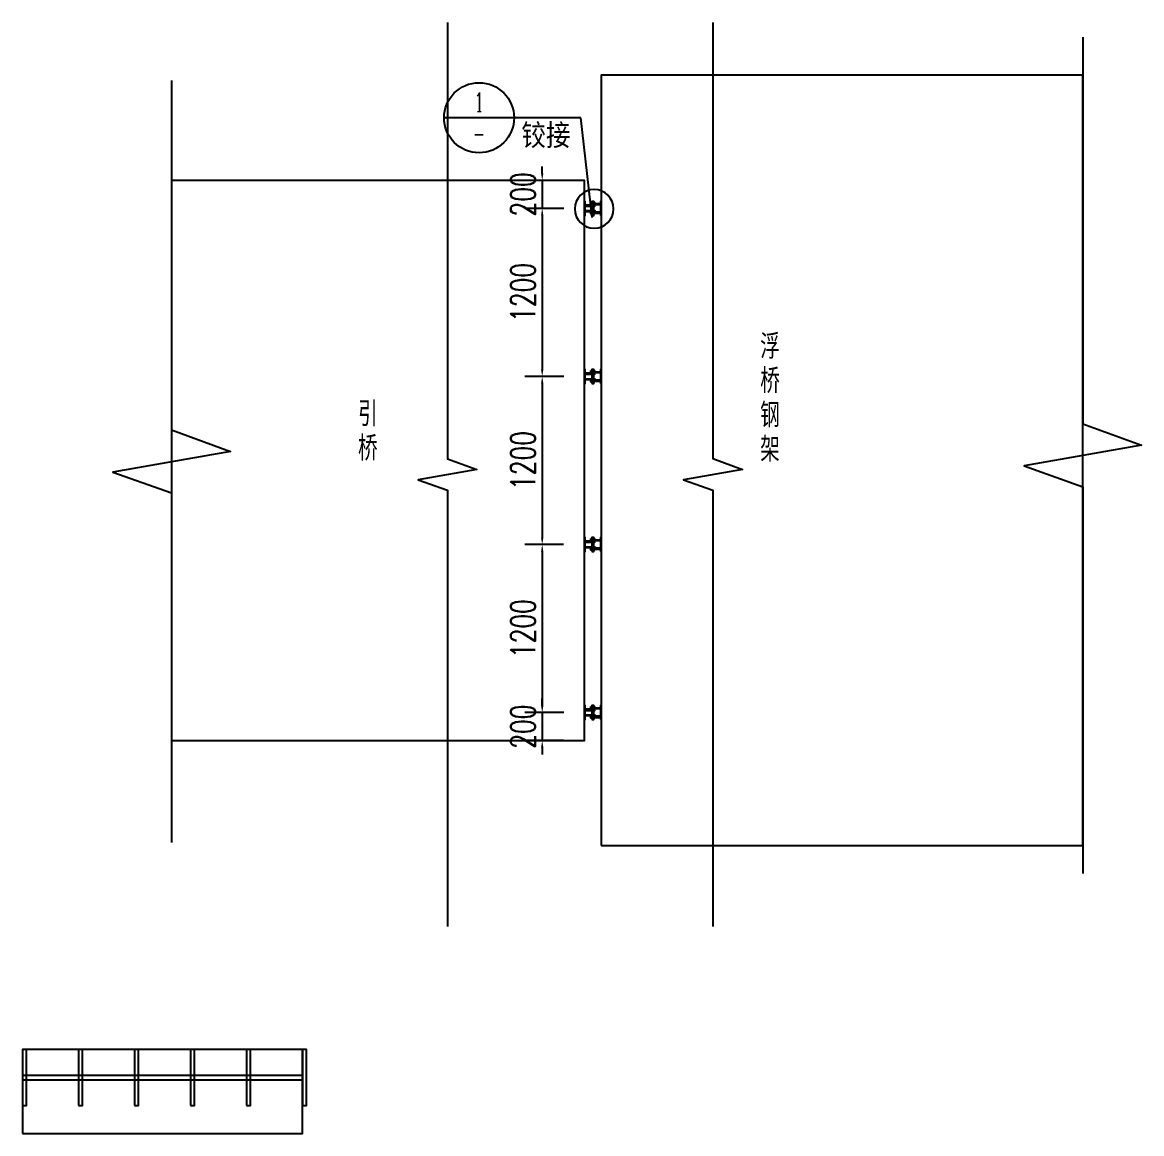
# Model space of a CAD drawing. Header units: millimetres. Extents: x -1471591 to 944464, y -468930 to 547002.
# Drawn here: x -591367 to -583372, y 153722 to 161655 of the extents above; entities that cross this region are included whole.
import ezdxf
from ezdxf.enums import TextEntityAlignment as Align

# ---------------------------------------------------------------- set-up
doc = ezdxf.new("R2010")
doc.units = ezdxf.units.MM
doc.header["$LTSCALE"] = 10
doc.header["$PDMODE"] = 35
for name, color, linetype in [('DIM_IDEN', 3, 'Continuous'), ('DIM_SYMB', 3, 'Continuous'), ('PUB_TEXT', 7, 'Continuous'), ('W-ALUMINUM_FRAME铝架', 30, 'Continuous'), ('W-STEEL_FRAME钢架', 3, 'Continuous')]:
    doc.layers.add(name, color=color, linetype=linetype)
doc.styles.add('_TCH_DIM', font='SIMPLEX.shx', dxfattribs={"bigfont": 'hztxt.shx'})
doc.styles.add('_TCH_LABEL', font='COMPLEX', dxfattribs={"bigfont": 'GBCBIG'})
doc.styles.get("Standard").update_dxf_attribs({"font": 'simplex.shx', "width": 0.8, "bigfont": 'hztxt.shx'})
doc.styles.add('STANDARD_T3', font='simplex.shx', dxfattribs={"width": 0.7, "bigfont": 'hztxt.shx'})
doc.dimstyles.new('W&&50', dxfattribs={"dimtxt": 175, "dimasz": 50, "dimexe": 125, "dimexo": 150, "dimgap": 50, "dimtad": 1, "dimdec": 0, "dimzin": 0, "dimdsep": 46, "dimtxsty": 'STANDARD_T3', "dimcen": 0.09, "dimclrd": 1, "dimclre": 1, "dimclrt": 7, "dimazin": 2, "dimtfac": 1, "dimtdec": 0, "dimtix": 1, "dimtmove": 2, "dimatfit": 3, "dimfxl": 0, "dimtolj": 1, "dimtzin": 0, "dimarcsym": 0})

# ---------------------------------------------------------------- blocks, each defined once
blk = doc.blocks.new('*U672')
at = {"layer": 'W-ALUMINUM_FRAME铝架'}
blk.add_lwpolyline([(-15, -200), (15, -200), (15, 200), (-15, 200)], close=True, dxfattribs=at)
blk = doc.blocks.new('*U673')
at = {"color": 0, "linetype": 'ByBlock', "lineweight": -2}
for p in [(0, 0), (400, 0), (800, 0), (1200, 0), (1600, 0), (2000, 0)]:
    blk.add_blockref('*U672', p, dxfattribs=at)
blk = doc.blocks.new('*D1912')
at = {"color": 1, "lineweight": -2, "transparency": 16777216}
for p, q in [((-587654, 160577.3), (-587654, 160627.3)), ((-587503, 160527.3), (-587779, 160527.3)), ((-587654, 160527.3), (-587654, 160327.3)), ((-587500.5, 160327.3), (-587779, 160327.3)), ((-587654, 160277.3), (-587654, 160227.3))]:
    blk.add_line(p, q, dxfattribs=at)
at = {"color": 1, "transparency": 16777216}
for points in [[(-587662.3, 160577.3), (-587645.7, 160577.3), (-587654, 160527.3)], [(-587662.3, 160277.3), (-587645.7, 160277.3), (-587654, 160327.3)]]:
    blk.add_solid(points, dxfattribs=at)
at = {"layer": 'Defpoints', "color": 0, "transparency": 16777216}
for p in [(-587353, 160527.3), (-587654, 160327.3), (-587350.5, 160327.3)]:
    blk.add_point(p, dxfattribs=at)
at = {"color": 7, "transparency": 16777216, "insert": (-587791.5, 160427.3), "char_height": 175, "attachment_point": 5, "rotation": 90, "style": 'STANDARD_T3'}
blk.add_mtext('\\A1;200', dxfattribs=at)
blk = doc.blocks.new('*D1913')
at = {"color": 1, "lineweight": -2, "transparency": 16777216}
for p, q in [((-587500.5, 160327.3), (-587779, 160327.3)), ((-587654, 160277.3), (-587654, 159177.3)), ((-587500.5, 159127.3), (-587779, 159127.3))]:
    blk.add_line(p, q, dxfattribs=at)
at = {"color": 1, "transparency": 16777216}
for points in [[(-587662.3, 160277.3), (-587645.7, 160277.3), (-587654, 160327.3)], [(-587662.3, 159177.3), (-587645.7, 159177.3), (-587654, 159127.3)]]:
    blk.add_solid(points, dxfattribs=at)
at = {"layer": 'Defpoints', "color": 0, "transparency": 16777216}
for p in [(-587350.5, 160327.3), (-587654, 159127.3), (-587350.5, 159127.3)]:
    blk.add_point(p, dxfattribs=at)
at = {"color": 7, "transparency": 16777216, "insert": (-587791.5, 159727.3), "char_height": 175, "attachment_point": 5, "rotation": 90, "style": 'STANDARD_T3'}
blk.add_mtext('\\A1;1200', dxfattribs=at)
blk = doc.blocks.new('*D1914')
at = {"color": 1, "lineweight": -2, "transparency": 16777216}
for p, q in [((-587500.5, 159127.3), (-587779, 159127.3)), ((-587654, 159077.3), (-587654, 157977.3)), ((-587503, 157927.3), (-587779, 157927.3))]:
    blk.add_line(p, q, dxfattribs=at)
at = {"color": 1, "transparency": 16777216}
for points in [[(-587662.3, 159077.3), (-587645.7, 159077.3), (-587654, 159127.3)], [(-587662.3, 157977.3), (-587645.7, 157977.3), (-587654, 157927.3)]]:
    blk.add_solid(points, dxfattribs=at)
at = {"layer": 'Defpoints', "color": 0, "transparency": 16777216}
for p in [(-587350.5, 159127.3), (-587654, 157927.3), (-587353, 157927.3)]:
    blk.add_point(p, dxfattribs=at)
at = {"color": 7, "transparency": 16777216, "insert": (-587791.5, 158527.3), "char_height": 175, "attachment_point": 5, "rotation": 90, "style": 'STANDARD_T3'}
blk.add_mtext('\\A1;1200', dxfattribs=at)
blk = doc.blocks.new('*D1915')
at = {"color": 1, "lineweight": -2, "transparency": 16777216}
for p, q in [((-587503, 157927.3), (-587779, 157927.3)), ((-587654, 157877.3), (-587654, 156777.3)), ((-587500.6, 156727.3), (-587779, 156727.3))]:
    blk.add_line(p, q, dxfattribs=at)
at = {"color": 1, "transparency": 16777216}
for points in [[(-587662.3, 157877.3), (-587645.7, 157877.3), (-587654, 157927.3)], [(-587662.3, 156777.3), (-587645.7, 156777.3), (-587654, 156727.3)]]:
    blk.add_solid(points, dxfattribs=at)
at = {"layer": 'Defpoints', "color": 0, "transparency": 16777216}
for p in [(-587353, 157927.3), (-587654, 156727.3), (-587350.6, 156727.3)]:
    blk.add_point(p, dxfattribs=at)
at = {"color": 7, "transparency": 16777216, "insert": (-587791.5, 157327.3), "char_height": 175, "attachment_point": 5, "rotation": 90, "style": 'STANDARD_T3'}
blk.add_mtext('\\A1;1200', dxfattribs=at)
blk = doc.blocks.new('*D1916')
at = {"color": 1, "lineweight": -2, "transparency": 16777216}
for p, q in [((-587654, 156777.3), (-587654, 156827.3)), ((-587500.6, 156727.3), (-587779, 156727.3)), ((-587654, 156727.3), (-587654, 156527.3)), ((-587503, 156527.3), (-587779, 156527.3)), ((-587654, 156477.3), (-587654, 156427.3))]:
    blk.add_line(p, q, dxfattribs=at)
at = {"color": 1, "transparency": 16777216}
for points in [[(-587662.3, 156777.3), (-587645.7, 156777.3), (-587654, 156727.3)], [(-587662.3, 156477.3), (-587645.7, 156477.3), (-587654, 156527.3)]]:
    blk.add_solid(points, dxfattribs=at)
at = {"layer": 'Defpoints', "color": 0, "transparency": 16777216}
for p in [(-587350.6, 156727.3), (-587654, 156527.3), (-587353, 156527.3)]:
    blk.add_point(p, dxfattribs=at)
at = {"color": 7, "transparency": 16777216, "insert": (-587791.5, 156627.3), "char_height": 175, "attachment_point": 5, "rotation": 90, "style": 'STANDARD_T3'}
blk.add_mtext('\\A1;200', dxfattribs=at)

msp = doc.modelspace()

# ---------------------------------------------------------------- linework, layer by layer
at = {"color": 4}
msp.add_lwpolyline([(-590301.1, 156527.3), (-587353, 156527.3), (-587353, 160527.3), (-590301.1, 160527.3)], close=True, dxfattribs=at)
for points in [[(-587353, 160277.3), (-587348, 160277.3), (-587348, 160377.3), (-587353, 160377.3)], [(-587300.2, 160277.2), (-587286.2, 160277.2), (-587286.2, 160377.2), (-587300.2, 160377.2)], [(-587238, 160277.3), (-587233, 160277.3), (-587233, 160377.3), (-587238, 160377.3)], [(-587348, 160343.3), (-587278, 160343.3), (-587278, 160351.3), (-587348, 160351.3)], [(-587348, 160311.3), (-587278, 160311.3), (-587278, 160303.3), (-587348, 160303.3)], [(-587238, 160353.3), (-587308, 160353.3), (-587308, 160361.3), (-587238, 160361.3)], [(-587238, 160301.3), (-587308, 160301.3), (-587308, 160293.3), (-587238, 160293.3)], [(-587307.3, 160370.9), (-587280.3, 160370.9), (-587280.3, 160368.8), (-587307.3, 160368.8)], [(-587284, 160361.3), (-587302, 160361.3), (-587302, 160353.3), (-587284, 160353.3)], [(-587302, 160351.3), (-587284, 160351.3), (-587284, 160343.3), (-587302, 160343.3)], [(-587302, 160303.3), (-587284, 160303.3), (-587284, 160311.3), (-587302, 160311.3)], [(-587284, 160293.3), (-587302, 160293.3), (-587302, 160301.3), (-587284, 160301.3)], [(-587306, 160289.9), (-587281.3, 160289.9), (-587281.3, 160288.3), (-587306, 160288.3)], [(-587353, 159077.3), (-587348, 159077.3), (-587348, 159177.3), (-587353, 159177.3)], [(-587300.2, 159077.2), (-587286.2, 159077.2), (-587286.2, 159177.2), (-587300.2, 159177.2)], [(-587238, 159077.3), (-587233, 159077.3), (-587233, 159177.3), (-587238, 159177.3)], [(-587348, 159143.3), (-587278, 159143.3), (-587278, 159151.3), (-587348, 159151.3)], [(-587348, 159111.3), (-587278, 159111.3), (-587278, 159103.3), (-587348, 159103.3)], [(-587238, 159153.3), (-587308, 159153.3), (-587308, 159161.3), (-587238, 159161.3)], [(-587238, 159101.3), (-587308, 159101.3), (-587308, 159093.3), (-587238, 159093.3)], [(-587307.3, 159170.9), (-587280.3, 159170.9), (-587280.3, 159168.8), (-587307.3, 159168.8)], [(-587284, 159161.3), (-587302, 159161.3), (-587302, 159153.3), (-587284, 159153.3)], [(-587302, 159151.3), (-587284, 159151.3), (-587284, 159143.3), (-587302, 159143.3)], [(-587302, 159103.3), (-587284, 159103.3), (-587284, 159111.3), (-587302, 159111.3)], [(-587284, 159093.3), (-587302, 159093.3), (-587302, 159101.3), (-587284, 159101.3)], [(-587306, 159089.9), (-587281.3, 159089.9), (-587281.3, 159088.3), (-587306, 159088.3)], [(-587353, 157877.3), (-587348, 157877.3), (-587348, 157977.3), (-587353, 157977.3)], [(-587300.2, 157877.2), (-587286.2, 157877.2), (-587286.2, 157977.2), (-587300.2, 157977.2)], [(-587238, 157877.3), (-587233, 157877.3), (-587233, 157977.3), (-587238, 157977.3)], [(-587348, 157943.3), (-587278, 157943.3), (-587278, 157951.3), (-587348, 157951.3)], [(-587348, 157911.3), (-587278, 157911.3), (-587278, 157903.3), (-587348, 157903.3)], [(-587238, 157953.3), (-587308, 157953.3), (-587308, 157961.3), (-587238, 157961.3)], [(-587238, 157901.3), (-587308, 157901.3), (-587308, 157893.3), (-587238, 157893.3)], [(-587307.3, 157970.9), (-587280.3, 157970.9), (-587280.3, 157968.8), (-587307.3, 157968.8)], [(-587284, 157961.3), (-587302, 157961.3), (-587302, 157953.3), (-587284, 157953.3)], [(-587302, 157951.3), (-587284, 157951.3), (-587284, 157943.3), (-587302, 157943.3)], [(-587302, 157903.3), (-587284, 157903.3), (-587284, 157911.3), (-587302, 157911.3)], [(-587284, 157893.3), (-587302, 157893.3), (-587302, 157901.3), (-587284, 157901.3)], [(-587306, 157889.9), (-587281.3, 157889.9), (-587281.3, 157888.3), (-587306, 157888.3)], [(-587353, 156677.3), (-587348, 156677.3), (-587348, 156777.3), (-587353, 156777.3)], [(-587348, 156743.3), (-587278, 156743.3), (-587278, 156751.3), (-587348, 156751.3)], [(-587348, 156711.3), (-587278, 156711.3), (-587278, 156703.3), (-587348, 156703.3)], [(-587238, 156753.3), (-587308, 156753.3), (-587308, 156761.3), (-587238, 156761.3)], [(-587238, 156701.3), (-587308, 156701.3), (-587308, 156693.3), (-587238, 156693.3)], [(-587307.3, 156770.9), (-587280.3, 156770.9), (-587280.3, 156768.8), (-587307.3, 156768.8)], [(-587284, 156761.3), (-587302, 156761.3), (-587302, 156753.3), (-587284, 156753.3)], [(-587302, 156751.3), (-587284, 156751.3), (-587284, 156743.3), (-587302, 156743.3)], [(-587302, 156703.3), (-587284, 156703.3), (-587284, 156711.3), (-587302, 156711.3)], [(-587284, 156693.3), (-587302, 156693.3), (-587302, 156701.3), (-587284, 156701.3)], [(-587300.2, 156677.2), (-587286.2, 156677.2), (-587286.2, 156777.2), (-587300.2, 156777.2)], [(-587238, 156677.3), (-587233, 156677.3), (-587233, 156777.3), (-587238, 156777.3)], [(-587306, 156689.9), (-587281.3, 156689.9), (-587281.3, 156688.3), (-587306, 156688.3)], [(-591367.2, 153721.6), (-589367.2, 153721.6), (-589367.2, 154321.6), (-591367.2, 154321.6)]]:
    msp.add_lwpolyline(points, close=True)
at = {"layer": 'DIM_IDEN'}
for p, q in [((-587855.1, 160974.6), (-588355.1, 160974.6)), ((-587379.3, 160974.6), (-587855.1, 160974.6)), ((-587298.3, 160261.4), (-587379.3, 160974.6))]:
    msp.add_line(p, q, dxfattribs=at)
msp.add_lwpolyline([(-587144.2, 160323.8, 1), (-587421.2, 160323.8, 1)], format="xyb", close=True, dxfattribs=at)
msp.add_circle((-588105.1, 160974.6), 250, dxfattribs=at)
at = {"layer": 'DIM_SYMB'}
for points in [[(-588330.5, 161654.6), (-588330.5, 158539.9), (-588120.5, 158463.5), (-588540.5, 158389.4), (-588330.5, 158314.9), (-588330.5, 155200.2)], [(-586434.2, 161655.4), (-586434.2, 158540.8), (-586224.2, 158464.3), (-586644.2, 158390.3), (-586434.2, 158315.8), (-586434.2, 155201.1)], [(-583792.4, 161550.4), (-583792.4, 158789.4), (-583372.4, 158636.6), (-584212.4, 158488.4), (-583792.4, 158339.4), (-583792.4, 155578.5)], [(-590301.1, 161240.5), (-590301.1, 158745.5), (-589881.1, 158592.6), (-590721.1, 158444.5), (-590301.1, 158295.5), (-590301.1, 155800.4)]]:
    msp.add_lwpolyline(points, dxfattribs=at)
at = {"layer": 'W-ALUMINUM_FRAME铝架'}
msp.add_lwpolyline([(-591367.2, 154106.6), (-589367.2, 154106.6), (-589367.2, 154136.6), (-591367.2, 154136.6)], close=True, dxfattribs=at)
at = {"layer": 'W-STEEL_FRAME钢架'}
msp.add_lwpolyline([(-587233, 155778.1), (-583792.4, 155778.1), (-583792.4, 161278.1), (-587233, 161278.1)], close=True, dxfattribs=at)

# ---------------------------------------------------------------- block references
msp.add_blockref('*U673', (-591352.2, 154121.6))

# ---------------------------------------------------------------- texts
at = {"layer": 'PUB_TEXT', "color": 7, "style": '_TCH_LABEL'}
msp.add_text('1', height=133.8, dxfattribs=at).set_placement((-588133.8, 161020.4), (-588076.5, 161020.4), align=Align.FIT)
at = {"layer": 'PUB_TEXT', "color": 7, "style": '_TCH_DIM'}
msp.add_text('铰接', height=175, dxfattribs=at).set_placement((-587802.6, 160758))
at = {"layer": 'PUB_TEXT', "color": 7, "style": '_TCH_LABEL', "width": 0.777778}
msp.add_text('-', height=130.5, dxfattribs=at).set_placement((-588148.7, 160797.8), (-588061.6, 160797.8), align=Align.FIT)
at = {"layer": 'PUB_TEXT', "width": 0.8}
for s, p in [('浮', (-586096.9, 159253.7)), ('桥', (-586096.9, 159008.7)), ('引', (-588969.7, 158772.2)), ('钢', (-586096.9, 158763.7)), ('桥', (-588969.7, 158527.2)), ('架', (-586096.9, 158518.7))]:
    msp.add_text(s, height=175, dxfattribs=at).set_placement(p)

# ---------------------------------------------------------------- dimensions: what is measured, and where the dimension line sits
for base, p1, p2, picture, middle in [((-587654, 160327.3), (-587353, 160527.3), (-587350.5, 160327.3), '*D1912', (-587791.5, 160427.3)), ((-587654, 159127.3), (-587350.5, 160327.3), (-587350.5, 159127.3), '*D1913', (-587791.5, 159727.3)), ((-587654, 157927.3), (-587350.5, 159127.3), (-587353, 157927.3), '*D1914', (-587791.5, 158527.3)), ((-587654, 156727.3), (-587353, 157927.3), (-587350.6, 156727.3), '*D1915', (-587791.5, 157327.3)), ((-587654, 156527.3), (-587350.6, 156727.3), (-587353, 156527.3), '*D1916', (-587791.5, 156627.3))]:
    dim = msp.add_linear_dim(base=base, p1=p1, p2=p2, angle=90, dimstyle='W&&50')
    dim.commit()
    dim.dimension.update_dxf_attribs({"geometry": picture, "text_midpoint": middle})

doc.saveas('drawing.dxf')
